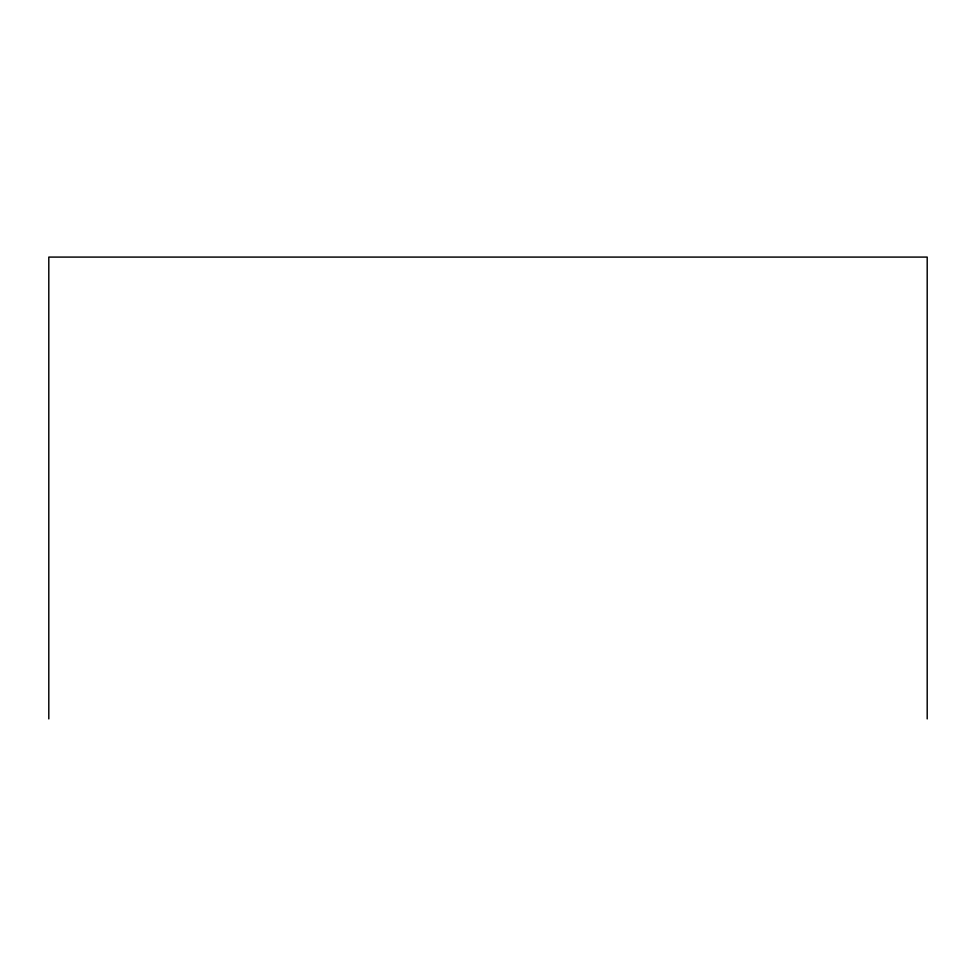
<?xml version="1.0" encoding="UTF-8"?>
<svg xmlns="http://www.w3.org/2000/svg" width="976" height="976" viewBox="0 0 976 976"><rect width="100%" height="100%" fill="white"/><g stroke="black" fill="none" stroke-linecap="round" stroke-linejoin="round"><path stroke-width="1.46" d="M927.2 718.909L927.2 257.091L48.8 257.091L48.8 718.909"/></g></svg>
